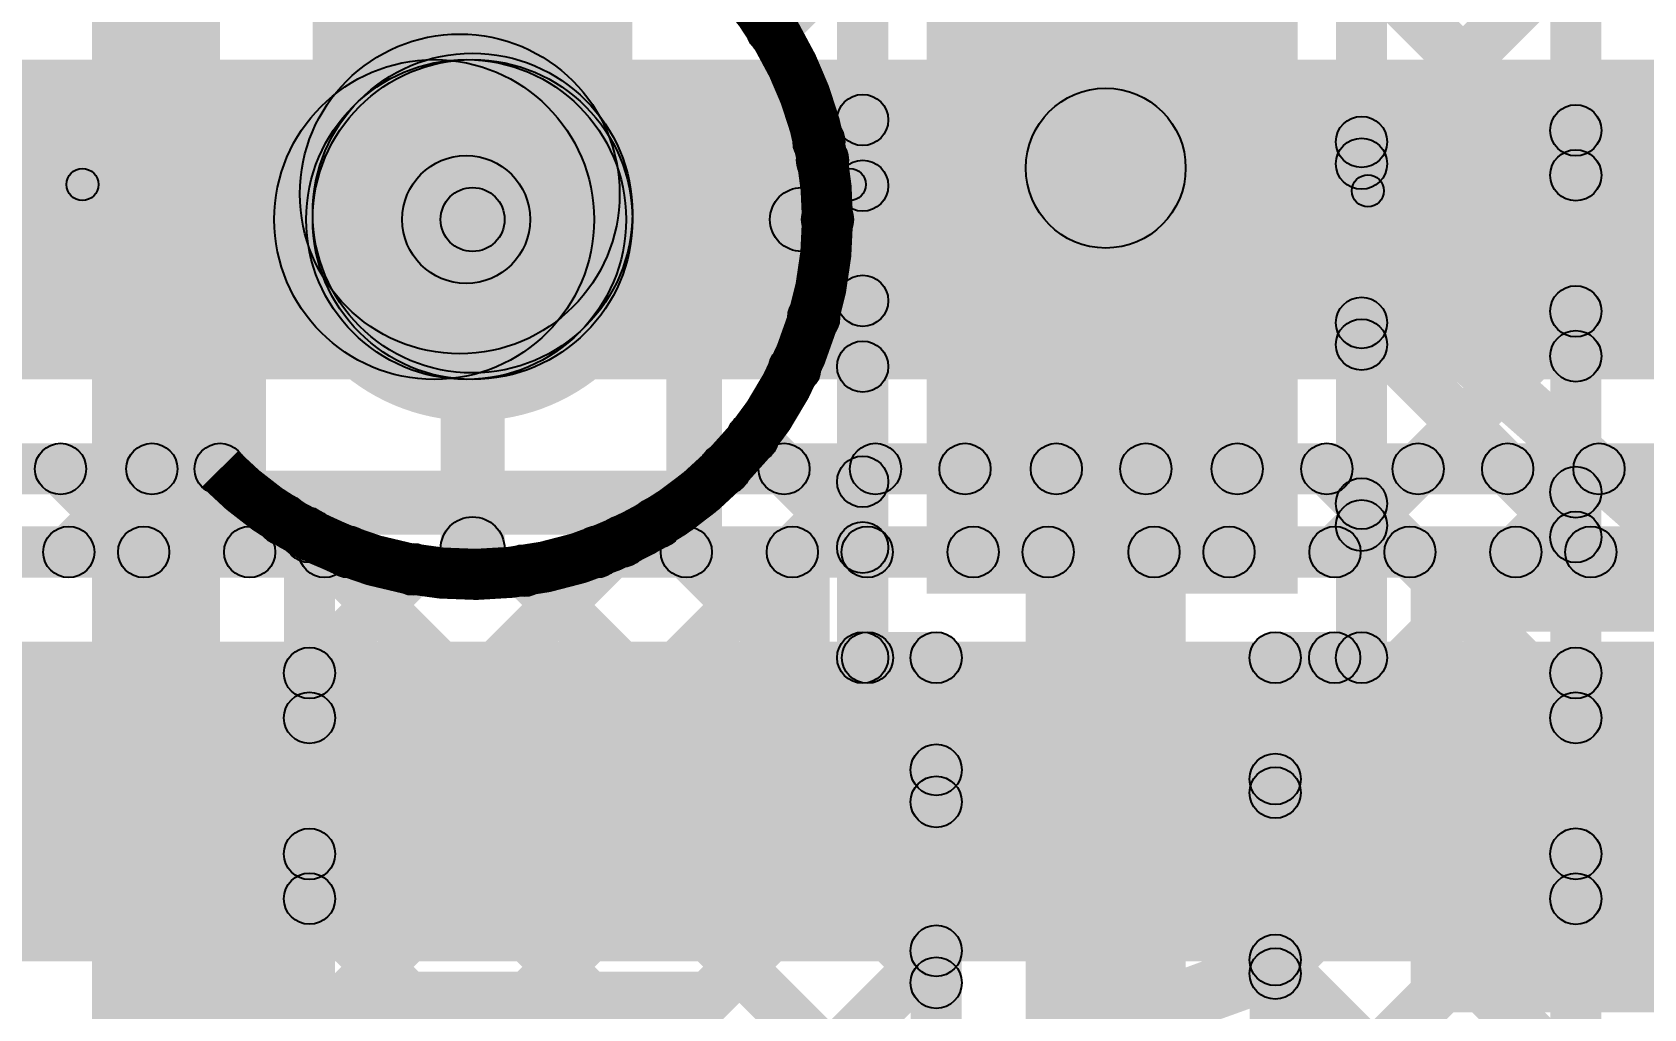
# Model space of a CAD drawing. Header units: millimetres. Extents: x 0.01 to 3.4, y 0.01 to 2.05.
# Drawn here: x 1.6301 to 1.8821, y 1.6626 to 1.8153 of the extents above; entities that cross this region are included whole.
import ezdxf

# ---------------------------------------------------------------- set-up
doc = ezdxf.new("R2010")
doc.units = ezdxf.units.MM
doc.header["$MEASUREMENT"] = 0
for name, color, linetype in [('BottomLayer', 5, 'Continuous'), ('TopLayer', 1, 'Continuous'), ('TopOverlay', 2, 'Continuous'), ('TopPaste', 8, 'Continuous'), ('TopSolder', 216, 'Continuous'), ('ViaHoleLayer', 16, 'Continuous')]:
    doc.layers.add(name, color=color, linetype=linetype)

# ---------------------------------------------------------------- blocks, each defined once
blk = doc.blocks.new('95293_401A06LF_3')
at = {"layer": 'TopLayer'}
blk.add_hatch(color=1, dxfattribs=at).paths.add_polyline_path([(0.025, 0.01004), (0.075, 0.01004), (0.075, -0.125), (0.025, -0.125)])
at = {"layer": 'TopOverlay'}
h = blk.add_hatch(color=2, dxfattribs=at)
edge = h.paths.add_edge_path()
edge.add_arc((-0.111, -0.065), 0.0025, 0, 360)
for points in [[(-0.111, -0.0675), (-0.111, -0.0625), (0.009, -0.0625), (0.009, -0.0675)], [(0.09, -0.0685), (0.09, -0.0635), (0.202, -0.0635), (0.202, -0.0685)]]:
    blk.add_hatch(color=2, dxfattribs=at).paths.add_polyline_path(points)
h = blk.add_hatch(color=2, dxfattribs=at)
edge = h.paths.add_edge_path()
edge.add_arc((0.009, -0.065), 0.0025, 0, 360)
h = blk.add_hatch(color=2, dxfattribs=at)
edge = h.paths.add_edge_path()
edge.add_arc((0.09, -0.066), 0.0025, 0, 360)
at = {"layer": 'TopPaste'}
blk.add_hatch(color=8, dxfattribs=at).paths.add_polyline_path([(0.025, 0.01004), (0.075, 0.01004), (0.075, -0.125), (0.025, -0.125)])
at = {"layer": 'TopSolder'}
blk.add_hatch(color=216, dxfattribs=at).paths.add_polyline_path([(0.021, 0.01404), (0.079, 0.01404), (0.079, -0.129), (0.021, -0.129)])
at = {"layer": 'TopOverlay'}
for centre in [(-0.111, -0.065), (0.009, -0.065), (0.09, -0.066)]:
    blk.add_circle(centre, 0.0025, dxfattribs=at)

msp = doc.modelspace()

# ---------------------------------------------------------------- hatches: boundary and pattern name
at = {"layer": 'BottomLayer'}
for points in [[(1.704, 1.786), (1.694, 1.786), (1.694, 1.8375), (1.704, 1.8375)], [(1.24633, 1.761), (1.24633, 1.811), (1.693, 1.811), (1.693, 1.761)], [(1.693, 1.761), (1.693, 1.811), (1.698, 1.811), (1.698, 1.761)], [(1.699, 1.761), (1.699, 1.811), (2.626, 1.811), (2.626, 1.761)], [(1.71068, 1.76832), (1.67532, 1.80368), (1.67932, 1.80768), (1.71468, 1.77232)], [(1.28581, 1.743), (1.28581, 1.751), (1.65952, 1.751), (1.65952, 1.743)], [(1.63175, 1.74417), (1.6374, 1.74983), (1.6504, 1.73683), (1.64475, 1.73117)], [(1.63869, 1.73117), (1.63303, 1.73683), (1.64603, 1.74983), (1.65169, 1.74417)], [(1.73848, 1.743), (1.73848, 1.751), (2.626, 1.751), (2.626, 1.743)], [(1.74488, 1.74417), (1.75054, 1.74983), (1.76354, 1.73683), (1.75788, 1.73117)], [(1.75182, 1.73117), (1.74617, 1.73683), (1.75917, 1.74983), (1.76482, 1.74417)], [(1.75182, 1.73117), (1.74617, 1.73683), (1.75917, 1.74983), (1.76482, 1.74417)], [(1.77317, 1.74417), (1.77883, 1.74983), (1.79183, 1.73683), (1.78617, 1.73117)], [(1.78011, 1.73117), (1.77445, 1.73683), (1.78745, 1.74983), (1.79311, 1.74417)], [(1.80145, 1.74417), (1.80711, 1.74983), (1.82011, 1.73683), (1.81445, 1.73117)], [(1.80839, 1.73117), (1.80274, 1.73683), (1.81574, 1.74983), (1.82139, 1.74417)], [(1.82974, 1.74417), (1.83539, 1.74983), (1.84839, 1.73683), (1.84274, 1.73117)], [(1.83668, 1.73117), (1.83102, 1.73683), (1.84402, 1.74983), (1.84968, 1.74417)], [(1.85802, 1.74417), (1.86368, 1.74983), (1.87668, 1.73683), (1.87102, 1.73117)], [(1.86496, 1.73117), (1.8593, 1.73683), (1.8723, 1.74983), (1.87796, 1.74417)], [(1.66697, 1.73117), (1.66131, 1.73683), (1.66645, 1.74196), (1.67211, 1.73631)], [(1.72501, 1.73576), (1.73067, 1.74142), (1.73526, 1.73683), (1.7296, 1.73117)], [(1.66993, 1.73427), (1.67559, 1.73993), (1.67869, 1.73683), (1.67303, 1.73117)], [(1.60643, 1.73), (1.60643, 1.738), (1.67961, 1.738), (1.67961, 1.73)], [(1.71839, 1.73), (1.71839, 1.738), (2.562, 1.738), (2.562, 1.73)], [(1.583, 1.67), (1.583, 1.72), (2.562, 1.72), (2.562, 1.67)]]:
    msp.add_hatch(color=5, dxfattribs=at).paths.add_polyline_path(points)
h = msp.add_hatch(color=5, dxfattribs=at)
edge = h.paths.add_edge_path()
edge.add_arc((1.699, 1.786), 0.0315, 0, 360)
h = msp.add_hatch(color=5, dxfattribs=at)
edge = h.paths.add_edge_path()
edge.add_arc((1.697, 1.79), 0.025, 0, 360)
h = msp.add_hatch(color=5, dxfattribs=at)
edge = h.paths.add_edge_path()
edge.add_arc((1.693, 1.786), 0.025, 0, 360)
h = msp.add_hatch(color=5, dxfattribs=at)
edge = h.paths.add_edge_path()
edge.add_arc((1.693, 1.786), 0.025, 0, 360)
h = msp.add_hatch(color=5, dxfattribs=at)
edge = h.paths.add_edge_path()
edge.add_arc((1.693, 1.786), 0.025, 0, 360)
h = msp.add_hatch(color=5, dxfattribs=at)
edge = h.paths.add_edge_path()
edge.add_arc((1.698, 1.786), 0.025, 0, 360)
h = msp.add_hatch(color=5, dxfattribs=at)
edge = h.paths.add_edge_path()
edge.add_arc((1.698, 1.786), 0.025, 0, 360)
h = msp.add_hatch(color=5, dxfattribs=at)
edge = h.paths.add_edge_path()
edge.add_arc((1.698, 1.786), 0.025, 0, 360)
h = msp.add_hatch(color=5, dxfattribs=at)
edge = h.paths.add_edge_path()
edge.add_arc((1.699, 1.786), 0.025, 0, 360)
h = msp.add_hatch(color=5, dxfattribs=at)
edge = h.paths.add_edge_path()
edge.add_arc((1.699, 1.786), 0.005, 0, 360)
h = msp.add_hatch(color=5, dxfattribs=at)
edge = h.paths.add_edge_path()
edge.add_arc((1.63458, 1.747), 0.004, 0, 360)
h = msp.add_hatch(color=5, dxfattribs=at)
edge = h.paths.add_edge_path()
edge.add_arc((1.64886, 1.747), 0.004, 0, 360)
h = msp.add_hatch(color=5, dxfattribs=at)
edge = h.paths.add_edge_path()
edge.add_arc((1.65952, 1.747), 0.004, 0, 360)
h = msp.add_hatch(color=5, dxfattribs=at)
edge = h.paths.add_edge_path()
edge.add_arc((1.65952, 1.747), 0.004, 0, 360)
h = msp.add_hatch(color=5, dxfattribs=at)
edge = h.paths.add_edge_path()
edge.add_arc((1.73848, 1.747), 0.004, 0, 360)
h = msp.add_hatch(color=5, dxfattribs=at)
edge = h.paths.add_edge_path()
edge.add_arc((1.73848, 1.747), 0.004, 0, 360)
h = msp.add_hatch(color=5, dxfattribs=at)
edge = h.paths.add_edge_path()
edge.add_arc((1.74771, 1.747), 0.004, 0, 360)
h = msp.add_hatch(color=5, dxfattribs=at)
edge = h.paths.add_edge_path()
edge.add_arc((1.762, 1.747), 0.004, 0, 360)
h = msp.add_hatch(color=5, dxfattribs=at)
edge = h.paths.add_edge_path()
edge.add_arc((1.762, 1.747), 0.004, 0, 360)
h = msp.add_hatch(color=5, dxfattribs=at)
edge = h.paths.add_edge_path()
edge.add_arc((1.776, 1.747), 0.004, 0, 360)
h = msp.add_hatch(color=5, dxfattribs=at)
edge = h.paths.add_edge_path()
edge.add_arc((1.79028, 1.747), 0.004, 0, 360)
h = msp.add_hatch(color=5, dxfattribs=at)
edge = h.paths.add_edge_path()
edge.add_arc((1.80428, 1.747), 0.004, 0, 360)
h = msp.add_hatch(color=5, dxfattribs=at)
edge = h.paths.add_edge_path()
edge.add_arc((1.81856, 1.747), 0.004, 0, 360)
h = msp.add_hatch(color=5, dxfattribs=at)
edge = h.paths.add_edge_path()
edge.add_arc((1.83257, 1.747), 0.004, 0, 360)
h = msp.add_hatch(color=5, dxfattribs=at)
edge = h.paths.add_edge_path()
edge.add_arc((1.84685, 1.747), 0.004, 0, 360)
h = msp.add_hatch(color=5, dxfattribs=at)
edge = h.paths.add_edge_path()
edge.add_arc((1.86085, 1.747), 0.004, 0, 360)
h = msp.add_hatch(color=5, dxfattribs=at)
edge = h.paths.add_edge_path()
edge.add_arc((1.87513, 1.747), 0.004, 0, 360)
h = msp.add_hatch(color=5, dxfattribs=at)
edge = h.paths.add_edge_path()
edge.add_arc((1.66928, 1.73913), 0.004, 0, 360)
h = msp.add_hatch(color=5, dxfattribs=at)
edge = h.paths.add_edge_path()
edge.add_arc((1.72784, 1.73859), 0.004, 0, 360)
h = msp.add_hatch(color=5, dxfattribs=at)
edge = h.paths.add_edge_path()
edge.add_arc((1.67276, 1.7371), 0.004, 0, 360)
h = msp.add_hatch(color=5, dxfattribs=at)
edge = h.paths.add_edge_path()
edge.add_arc((1.63586, 1.734), 0.004, 0, 360)
h = msp.add_hatch(color=5, dxfattribs=at)
edge = h.paths.add_edge_path()
edge.add_arc((1.64758, 1.734), 0.004, 0, 360)
h = msp.add_hatch(color=5, dxfattribs=at)
edge = h.paths.add_edge_path()
edge.add_arc((1.66414, 1.734), 0.004, 0, 360)
h = msp.add_hatch(color=5, dxfattribs=at)
edge = h.paths.add_edge_path()
edge.add_arc((1.67586, 1.734), 0.004, 0, 360)
h = msp.add_hatch(color=5, dxfattribs=at)
edge = h.paths.add_edge_path()
edge.add_arc((1.67961, 1.734), 0.004, 0, 360)
h = msp.add_hatch(color=5, dxfattribs=at)
edge = h.paths.add_edge_path()
edge.add_arc((1.67961, 1.734), 0.004, 0, 360)
h = msp.add_hatch(color=5, dxfattribs=at)
edge = h.paths.add_edge_path()
edge.add_arc((1.71839, 1.734), 0.004, 0, 360)
h = msp.add_hatch(color=5, dxfattribs=at)
edge = h.paths.add_edge_path()
edge.add_arc((1.71839, 1.734), 0.004, 0, 360)
h = msp.add_hatch(color=5, dxfattribs=at)
edge = h.paths.add_edge_path()
edge.add_arc((1.73243, 1.734), 0.004, 0, 360)
h = msp.add_hatch(color=5, dxfattribs=at)
edge = h.paths.add_edge_path()
edge.add_arc((1.749, 1.734), 0.004, 0, 360)
h = msp.add_hatch(color=5, dxfattribs=at)
edge = h.paths.add_edge_path()
edge.add_arc((1.749, 1.734), 0.004, 0, 360)
h = msp.add_hatch(color=5, dxfattribs=at)
edge = h.paths.add_edge_path()
edge.add_arc((1.76071, 1.734), 0.004, 0, 360)
h = msp.add_hatch(color=5, dxfattribs=at)
edge = h.paths.add_edge_path()
edge.add_arc((1.77728, 1.734), 0.004, 0, 360)
h = msp.add_hatch(color=5, dxfattribs=at)
edge = h.paths.add_edge_path()
edge.add_arc((1.789, 1.734), 0.004, 0, 360)
h = msp.add_hatch(color=5, dxfattribs=at)
edge = h.paths.add_edge_path()
edge.add_arc((1.80556, 1.734), 0.004, 0, 360)
h = msp.add_hatch(color=5, dxfattribs=at)
edge = h.paths.add_edge_path()
edge.add_arc((1.81728, 1.734), 0.004, 0, 360)
h = msp.add_hatch(color=5, dxfattribs=at)
edge = h.paths.add_edge_path()
edge.add_arc((1.83385, 1.734), 0.004, 0, 360)
h = msp.add_hatch(color=5, dxfattribs=at)
edge = h.paths.add_edge_path()
edge.add_arc((1.84557, 1.734), 0.004, 0, 360)
h = msp.add_hatch(color=5, dxfattribs=at)
edge = h.paths.add_edge_path()
edge.add_arc((1.86213, 1.734), 0.004, 0, 360)
h = msp.add_hatch(color=5, dxfattribs=at)
edge = h.paths.add_edge_path()
edge.add_arc((1.87385, 1.734), 0.004, 0, 360)
at = {"layer": 'TopLayer'}
for points in [[(1.724, 1.787), (1.674, 1.787), (1.674, 1.91396), (1.724, 1.91396)], [(1.764, 1.71748), (1.756, 1.71748), (1.756, 1.88052), (1.764, 1.88052)], [(1.842, 1.71748), (1.834, 1.71748), (1.834, 1.88052), (1.842, 1.88052)], [(1.6595, 1.5045), (1.6395, 1.5045), (1.6395, 1.8705), (1.6595, 1.8705)], [(1.74869, 1.81289), (1.74304, 1.81855), (1.75717, 1.83269), (1.76283, 1.82703)], [(1.8755, 1.564), (1.8675, 1.564), (1.8675, 1.83244), (1.8755, 1.83244)], [(1.84083, 1.79189), (1.83517, 1.79755), (1.86867, 1.83105), (1.87433, 1.82539)], [(1.83517, 1.82359), (1.84083, 1.82925), (1.87433, 1.79575), (1.86867, 1.79009)], [(1.71568, 1.76832), (1.68032, 1.80368), (1.68132, 1.80468), (1.71668, 1.76932)], [(1.75654, 1.79246), (1.75089, 1.79811), (1.75717, 1.8044), (1.76283, 1.79874)], [(1.84083, 1.76361), (1.83517, 1.76926), (1.86867, 1.80276), (1.87433, 1.79711)], [(1.75033, 1.7953), (1.75598, 1.80095), (1.76283, 1.79411), (1.75717, 1.78845)], [(1.83517, 1.79531), (1.84083, 1.80096), (1.87433, 1.76746), (1.86867, 1.76181)], [(1.8105, 1.471), (1.7855, 1.471), (1.7855, 1.79404), (1.8105, 1.79404)], [(1.699, 1.781), (1.699, 1.791), (1.7505, 1.791), (1.7505, 1.781)], [(1.704, 1.7345), (1.694, 1.7345), (1.694, 1.786), (1.704, 1.786)], [(1.75216, 1.75979), (1.7465, 1.76545), (1.75717, 1.77612), (1.76283, 1.77046)], [(1.84083, 1.73532), (1.83517, 1.74098), (1.86867, 1.77448), (1.87433, 1.76882)], [(1.74951, 1.76783), (1.75516, 1.77349), (1.76283, 1.76583), (1.75717, 1.76017)], [(1.83517, 1.76702), (1.84083, 1.77268), (1.87433, 1.73918), (1.86867, 1.73352)], [(1.73997, 1.74909), (1.74562, 1.75474), (1.76283, 1.73754), (1.75717, 1.73188)], [(1.67633, 1.65568), (1.67068, 1.66134), (1.75717, 1.74783), (1.76283, 1.74218)], [(1.67633, 1.65568), (1.67068, 1.66134), (1.75717, 1.74783), (1.76283, 1.74218)], [(1.82733, 1.69354), (1.82167, 1.6992), (1.86867, 1.7462), (1.87433, 1.74054)], [(1.83517, 1.73874), (1.84083, 1.74439), (1.87433, 1.71089), (1.86867, 1.70524)], [(1.72501, 1.73576), (1.73067, 1.74142), (1.77433, 1.69776), (1.76867, 1.6921)], [(1.67068, 1.73353), (1.67633, 1.73918), (1.77433, 1.64119), (1.76867, 1.63553)], [(1.6775, 1.529), (1.6695, 1.529), (1.6695, 1.73671), (1.6775, 1.73671)], [(1.67633, 1.68396), (1.67068, 1.68962), (1.71955, 1.7385), (1.72521, 1.73284)], [(1.67633, 1.71225), (1.67068, 1.71791), (1.68689, 1.73411), (1.69254, 1.72846)], [(1.70422, 1.72826), (1.70988, 1.73392), (1.77433, 1.66947), (1.76867, 1.66382)], [(1.76, 1.71348), (1.76, 1.72148), (1.7715, 1.72148), (1.7715, 1.71348)], [(1.8245, 1.71348), (1.8245, 1.72148), (1.838, 1.72148), (1.838, 1.71348)], [(1.67633, 1.6274), (1.67068, 1.63305), (1.75793, 1.72031), (1.76359, 1.71465)], [(1.83097, 1.71465), (1.83663, 1.72031), (1.87433, 1.68261), (1.86867, 1.67695)], [(1.7755, 1.471), (1.7675, 1.471), (1.7675, 1.71748), (1.7755, 1.71748)], [(1.8285, 1.48198), (1.8205, 1.48198), (1.8205, 1.71748), (1.8285, 1.71748)], [(1.82733, 1.66525), (1.82167, 1.67091), (1.86867, 1.71791), (1.87433, 1.71225)], [(1.67068, 1.70524), (1.67633, 1.7109), (1.77433, 1.6129), (1.76867, 1.60725)], [(1.67633, 1.59911), (1.67068, 1.60477), (1.76867, 1.70276), (1.77433, 1.69711)], [(1.82167, 1.69567), (1.82733, 1.70133), (1.87433, 1.65433), (1.86867, 1.64867)], [(1.82733, 1.63697), (1.82167, 1.64263), (1.86867, 1.68963), (1.87433, 1.68397)], [(1.67068, 1.67696), (1.67633, 1.68262), (1.77433, 1.58462), (1.76867, 1.57897)], [(1.67633, 1.57083), (1.67068, 1.57648), (1.76867, 1.67448), (1.77433, 1.66882)], [(1.82167, 1.66738), (1.82733, 1.67304), (1.87433, 1.62604), (1.86867, 1.62038)]]:
    msp.add_hatch(color=1, dxfattribs=at).paths.add_polyline_path(points)
h = msp.add_hatch(color=1, dxfattribs=at)
edge = h.paths.add_edge_path()
edge.add_arc((1.74587, 1.81572), 0.004, 0, 360)
h = msp.add_hatch(color=1, dxfattribs=at)
edge = h.paths.add_edge_path()
edge.add_arc((1.699, 1.786), 0.0315, 0, 360)
h = msp.add_hatch(color=1, dxfattribs=at)
edge = h.paths.add_edge_path()
edge.add_arc((1.699, 1.787), 0.025, 0, 360)
h = msp.add_hatch(color=1, dxfattribs=at)
edge = h.paths.add_edge_path()
edge.add_arc((1.699, 1.787), 0.025, 0, 360)
h = msp.add_hatch(color=1, dxfattribs=at)
edge = h.paths.add_edge_path()
edge.add_arc((1.698, 1.786), 0.025, 0, 360)
h = msp.add_hatch(color=1, dxfattribs=at)
edge = h.paths.add_edge_path()
edge.add_arc((1.76, 1.80157), 0.004, 0, 360)
h = msp.add_hatch(color=1, dxfattribs=at)
edge = h.paths.add_edge_path()
edge.add_arc((1.798, 1.79404), 0.0125, 0, 360)
h = msp.add_hatch(color=1, dxfattribs=at)
edge = h.paths.add_edge_path()
edge.add_arc((1.75316, 1.79813), 0.004, 0, 360)
h = msp.add_hatch(color=1, dxfattribs=at)
edge = h.paths.add_edge_path()
edge.add_arc((1.838, 1.79813), 0.004, 0, 360)
h = msp.add_hatch(color=1, dxfattribs=at)
edge = h.paths.add_edge_path()
edge.add_arc((1.8715, 1.79994), 0.004, 0, 360)
h = msp.add_hatch(color=1, dxfattribs=at)
edge = h.paths.add_edge_path()
edge.add_arc((1.75371, 1.79529), 0.004, 0, 360)
h = msp.add_hatch(color=1, dxfattribs=at)
edge = h.paths.add_edge_path()
edge.add_arc((1.838, 1.79472), 0.004, 0, 360)
h = msp.add_hatch(color=1, dxfattribs=at)
edge = h.paths.add_edge_path()
edge.add_arc((1.8715, 1.79292), 0.004, 0, 360)
h = msp.add_hatch(color=1, dxfattribs=at)
edge = h.paths.add_edge_path()
edge.add_arc((1.698, 1.786), 0.01, 0, 360)
h = msp.add_hatch(color=1, dxfattribs=at)
edge = h.paths.add_edge_path()
edge.add_arc((1.698, 1.786), 0.01, 0, 360)
h = msp.add_hatch(color=1, dxfattribs=at)
edge = h.paths.add_edge_path()
edge.add_arc((1.76, 1.79128), 0.004, 0, 360)
h = msp.add_hatch(color=1, dxfattribs=at)
edge = h.paths.add_edge_path()
edge.add_arc((1.699, 1.786), 0.005, 0, 360)
h = msp.add_hatch(color=1, dxfattribs=at)
edge = h.paths.add_edge_path()
edge.add_arc((1.699, 1.786), 0.005, 0, 360)
h = msp.add_hatch(color=1, dxfattribs=at)
edge = h.paths.add_edge_path()
edge.add_arc((1.7505, 1.786), 0.005, 0, 360)
h = msp.add_hatch(color=1, dxfattribs=at)
edge = h.paths.add_edge_path()
edge.add_arc((1.7545, 1.786), 0.004, 0, 360)
h = msp.add_hatch(color=1, dxfattribs=at)
edge = h.paths.add_edge_path()
edge.add_arc((1.7545, 1.786), 0.004, 0, 360)
h = msp.add_hatch(color=1, dxfattribs=at)
edge = h.paths.add_edge_path()
edge.add_arc((1.76, 1.77329), 0.004, 0, 360)
h = msp.add_hatch(color=1, dxfattribs=at)
edge = h.paths.add_edge_path()
edge.add_arc((1.75233, 1.77066), 0.004, 0, 360)
h = msp.add_hatch(color=1, dxfattribs=at)
edge = h.paths.add_edge_path()
edge.add_arc((1.8715, 1.77165), 0.004, 0, 360)
h = msp.add_hatch(color=1, dxfattribs=at)
edge = h.paths.add_edge_path()
edge.add_arc((1.838, 1.76985), 0.004, 0, 360)
h = msp.add_hatch(color=1, dxfattribs=at)
edge = h.paths.add_edge_path()
edge.add_arc((1.838, 1.76644), 0.004, 0, 360)
h = msp.add_hatch(color=1, dxfattribs=at)
edge = h.paths.add_edge_path()
edge.add_arc((1.74933, 1.76262), 0.004, 0, 360)
h = msp.add_hatch(color=1, dxfattribs=at)
edge = h.paths.add_edge_path()
edge.add_arc((1.76, 1.763), 0.004, 0, 360)
h = msp.add_hatch(color=1, dxfattribs=at)
edge = h.paths.add_edge_path()
edge.add_arc((1.8715, 1.76463), 0.004, 0, 360)
h = msp.add_hatch(color=1, dxfattribs=at)
edge = h.paths.add_edge_path()
edge.add_arc((1.7428, 1.75192), 0.004, 0, 360)
h = msp.add_hatch(color=1, dxfattribs=at)
edge = h.paths.add_edge_path()
edge.add_arc((1.76, 1.745), 0.004, 0, 360)
h = msp.add_hatch(color=1, dxfattribs=at)
edge = h.paths.add_edge_path()
edge.add_arc((1.76, 1.745), 0.004, 0, 360)
h = msp.add_hatch(color=1, dxfattribs=at)
edge = h.paths.add_edge_path()
edge.add_arc((1.8715, 1.74337), 0.004, 0, 360)
h = msp.add_hatch(color=1, dxfattribs=at)
edge = h.paths.add_edge_path()
edge.add_arc((1.838, 1.74157), 0.004, 0, 360)
h = msp.add_hatch(color=1, dxfattribs=at)
edge = h.paths.add_edge_path()
edge.add_arc((1.72784, 1.73859), 0.004, 0, 360)
h = msp.add_hatch(color=1, dxfattribs=at)
edge = h.paths.add_edge_path()
edge.add_arc((1.838, 1.73815), 0.004, 0, 360)
h = msp.add_hatch(color=1, dxfattribs=at)
edge = h.paths.add_edge_path()
edge.add_arc((1.6735, 1.73671), 0.004, 0, 360)
h = msp.add_hatch(color=1, dxfattribs=at)
edge = h.paths.add_edge_path()
edge.add_arc((1.6735, 1.73671), 0.004, 0, 360)
h = msp.add_hatch(color=1, dxfattribs=at)
edge = h.paths.add_edge_path()
edge.add_arc((1.6735, 1.73636), 0.004, 0, 360)
h = msp.add_hatch(color=1, dxfattribs=at)
edge = h.paths.add_edge_path()
edge.add_arc((1.699, 1.7345), 0.005, 0, 360)
h = msp.add_hatch(color=1, dxfattribs=at)
edge = h.paths.add_edge_path()
edge.add_arc((1.72238, 1.73567), 0.004, 0, 360)
h = msp.add_hatch(color=1, dxfattribs=at)
edge = h.paths.add_edge_path()
edge.add_arc((1.76, 1.73471), 0.004, 0, 360)
h = msp.add_hatch(color=1, dxfattribs=at)
edge = h.paths.add_edge_path()
edge.add_arc((1.8715, 1.73635), 0.004, 0, 360)
h = msp.add_hatch(color=1, dxfattribs=at)
edge = h.paths.add_edge_path()
edge.add_arc((1.68971, 1.73129), 0.004, 0, 360)
h = msp.add_hatch(color=1, dxfattribs=at)
edge = h.paths.add_edge_path()
edge.add_arc((1.70705, 1.73109), 0.004, 0, 360)
h = msp.add_hatch(color=1, dxfattribs=at)
edge = h.paths.add_edge_path()
edge.add_arc((1.76, 1.71748), 0.004, 0, 360)
h = msp.add_hatch(color=1, dxfattribs=at)
edge = h.paths.add_edge_path()
edge.add_arc((1.76, 1.71748), 0.004, 0, 360)
h = msp.add_hatch(color=1, dxfattribs=at)
edge = h.paths.add_edge_path()
edge.add_arc((1.76076, 1.71748), 0.004, 0, 360)
h = msp.add_hatch(color=1, dxfattribs=at)
edge = h.paths.add_edge_path()
edge.add_arc((1.7715, 1.71748), 0.004, 0, 360)
h = msp.add_hatch(color=1, dxfattribs=at)
edge = h.paths.add_edge_path()
edge.add_arc((1.7715, 1.71748), 0.004, 0, 360)
h = msp.add_hatch(color=1, dxfattribs=at)
edge = h.paths.add_edge_path()
edge.add_arc((1.8245, 1.71748), 0.004, 0, 360)
h = msp.add_hatch(color=1, dxfattribs=at)
edge = h.paths.add_edge_path()
edge.add_arc((1.8245, 1.71748), 0.004, 0, 360)
h = msp.add_hatch(color=1, dxfattribs=at)
edge = h.paths.add_edge_path()
edge.add_arc((1.8338, 1.71748), 0.004, 0, 360)
h = msp.add_hatch(color=1, dxfattribs=at)
edge = h.paths.add_edge_path()
edge.add_arc((1.838, 1.71748), 0.004, 0, 360)
h = msp.add_hatch(color=1, dxfattribs=at)
edge = h.paths.add_edge_path()
edge.add_arc((1.838, 1.71748), 0.004, 0, 360)
h = msp.add_hatch(color=1, dxfattribs=at)
edge = h.paths.add_edge_path()
edge.add_arc((1.6735, 1.71508), 0.004, 0, 360)
h = msp.add_hatch(color=1, dxfattribs=at)
edge = h.paths.add_edge_path()
edge.add_arc((1.8715, 1.71508), 0.004, 0, 360)
h = msp.add_hatch(color=1, dxfattribs=at)
edge = h.paths.add_edge_path()
edge.add_arc((1.6735, 1.70807), 0.004, 0, 360)
h = msp.add_hatch(color=1, dxfattribs=at)
edge = h.paths.add_edge_path()
edge.add_arc((1.8715, 1.70807), 0.004, 0, 360)
h = msp.add_hatch(color=1, dxfattribs=at)
edge = h.paths.add_edge_path()
edge.add_arc((1.7715, 1.69994), 0.004, 0, 360)
h = msp.add_hatch(color=1, dxfattribs=at)
edge = h.paths.add_edge_path()
edge.add_arc((1.8245, 1.6985), 0.004, 0, 360)
h = msp.add_hatch(color=1, dxfattribs=at)
edge = h.paths.add_edge_path()
edge.add_arc((1.7715, 1.69493), 0.004, 0, 360)
h = msp.add_hatch(color=1, dxfattribs=at)
edge = h.paths.add_edge_path()
edge.add_arc((1.8245, 1.69637), 0.004, 0, 360)
h = msp.add_hatch(color=1, dxfattribs=at)
edge = h.paths.add_edge_path()
edge.add_arc((1.6735, 1.68679), 0.004, 0, 360)
h = msp.add_hatch(color=1, dxfattribs=at)
edge = h.paths.add_edge_path()
edge.add_arc((1.8715, 1.6868), 0.004, 0, 360)
h = msp.add_hatch(color=1, dxfattribs=at)
edge = h.paths.add_edge_path()
edge.add_arc((1.6735, 1.67979), 0.004, 0, 360)
h = msp.add_hatch(color=1, dxfattribs=at)
edge = h.paths.add_edge_path()
edge.add_arc((1.8715, 1.67978), 0.004, 0, 360)
h = msp.add_hatch(color=1, dxfattribs=at)
edge = h.paths.add_edge_path()
edge.add_arc((1.7715, 1.67165), 0.004, 0, 360)
h = msp.add_hatch(color=1, dxfattribs=at)
edge = h.paths.add_edge_path()
edge.add_arc((1.8245, 1.67021), 0.004, 0, 360)
h = msp.add_hatch(color=1, dxfattribs=at)
edge = h.paths.add_edge_path()
edge.add_arc((1.8245, 1.66808), 0.004, 0, 360)
h = msp.add_hatch(color=1, dxfattribs=at)
edge = h.paths.add_edge_path()
edge.add_arc((1.7715, 1.66664), 0.004, 0, 360)
at = {"layer": 'ViaHoleLayer'}
h = msp.add_hatch(color=16, dxfattribs=at)
edge = h.paths.add_edge_path()
edge.add_arc((1.699, 1.786), 0.01575, 0, 360)

# ---------------------------------------------------------------- linework, layer by layer
at = {"layer": 'BottomLayer', "const_width": 0.008}
for points in [[(1.67961, 1.734, -0.109102), (1.65952, 1.747)], [(1.73848, 1.747, -0.109102), (1.71839, 1.734)]]:
    msp.add_lwpolyline(points, format="xyb", dxfattribs=at)
at = {"layer": 'BottomLayer'}
for centre, radius in [((1.697, 1.79), 0.025), ((1.693, 1.786), 0.025), ((1.693, 1.786), 0.025), ((1.693, 1.786), 0.025), ((1.698, 1.786), 0.025), ((1.698, 1.786), 0.025), ((1.698, 1.786), 0.025), ((1.699, 1.786), 0.025), ((1.699, 1.786), 0.005), ((1.63458, 1.747), 0.004), ((1.64886, 1.747), 0.004), ((1.65952, 1.747), 0.004), ((1.65952, 1.747), 0.004), ((1.73848, 1.747), 0.004), ((1.73848, 1.747), 0.004), ((1.74771, 1.747), 0.004), ((1.762, 1.747), 0.004), ((1.762, 1.747), 0.004), ((1.776, 1.747), 0.004), ((1.79028, 1.747), 0.004), ((1.80428, 1.747), 0.004), ((1.81856, 1.747), 0.004), ((1.83257, 1.747), 0.004), ((1.84685, 1.747), 0.004), ((1.86085, 1.747), 0.004), ((1.87513, 1.747), 0.004), ((1.66928, 1.73913), 0.004), ((1.72784, 1.73859), 0.004), ((1.67276, 1.7371), 0.004), ((1.63586, 1.734), 0.004), ((1.64758, 1.734), 0.004), ((1.66414, 1.734), 0.004), ((1.67586, 1.734), 0.004), ((1.67961, 1.734), 0.004), ((1.67961, 1.734), 0.004), ((1.71839, 1.734), 0.004), ((1.71839, 1.734), 0.004), ((1.73243, 1.734), 0.004), ((1.749, 1.734), 0.004), ((1.749, 1.734), 0.004), ((1.76071, 1.734), 0.004), ((1.77728, 1.734), 0.004), ((1.789, 1.734), 0.004), ((1.80556, 1.734), 0.004), ((1.81728, 1.734), 0.004), ((1.83385, 1.734), 0.004), ((1.84557, 1.734), 0.004), ((1.86213, 1.734), 0.004), ((1.87385, 1.734), 0.004)]:
    msp.add_circle(centre, radius, dxfattribs=at)
at = {"layer": 'TopLayer', "const_width": 0.008}
for points in [[(1.74086, 1.82244, -0.181028), (1.7545, 1.786)], [(1.7545, 1.786, -0.562034), (1.6735, 1.73671)]]:
    msp.add_lwpolyline(points, format="xyb", dxfattribs=at)
at = {"layer": 'TopLayer'}
for centre, radius in [((1.74587, 1.81572), 0.004), ((1.699, 1.787), 0.025), ((1.699, 1.787), 0.025), ((1.698, 1.786), 0.025), ((1.76, 1.80157), 0.004), ((1.798, 1.79404), 0.0125), ((1.75316, 1.79813), 0.004), ((1.838, 1.79813), 0.004), ((1.8715, 1.79994), 0.004), ((1.75371, 1.79529), 0.004), ((1.838, 1.79472), 0.004), ((1.8715, 1.79292), 0.004), ((1.698, 1.786), 0.01), ((1.698, 1.786), 0.01), ((1.76, 1.79128), 0.004), ((1.699, 1.786), 0.005), ((1.699, 1.786), 0.005), ((1.7505, 1.786), 0.005), ((1.7545, 1.786), 0.004), ((1.7545, 1.786), 0.004), ((1.76, 1.77329), 0.004), ((1.75233, 1.77066), 0.004), ((1.8715, 1.77165), 0.004), ((1.838, 1.76985), 0.004), ((1.838, 1.76644), 0.004), ((1.74933, 1.76262), 0.004), ((1.76, 1.763), 0.004), ((1.8715, 1.76463), 0.004), ((1.7428, 1.75192), 0.004), ((1.76, 1.745), 0.004), ((1.76, 1.745), 0.004), ((1.8715, 1.74337), 0.004), ((1.838, 1.74157), 0.004), ((1.72784, 1.73859), 0.004), ((1.838, 1.73815), 0.004), ((1.6735, 1.73671), 0.004), ((1.6735, 1.73671), 0.004), ((1.6735, 1.73636), 0.004), ((1.699, 1.7345), 0.005), ((1.72238, 1.73567), 0.004), ((1.76, 1.73471), 0.004), ((1.8715, 1.73635), 0.004), ((1.68971, 1.73129), 0.004), ((1.70705, 1.73109), 0.004), ((1.76, 1.71748), 0.004), ((1.76, 1.71748), 0.004), ((1.76076, 1.71748), 0.004), ((1.7715, 1.71748), 0.004), ((1.7715, 1.71748), 0.004), ((1.8245, 1.71748), 0.004), ((1.8245, 1.71748), 0.004), ((1.8338, 1.71748), 0.004), ((1.838, 1.71748), 0.004), ((1.838, 1.71748), 0.004), ((1.6735, 1.71508), 0.004), ((1.8715, 1.71508), 0.004), ((1.6735, 1.70807), 0.004), ((1.8715, 1.70807), 0.004), ((1.7715, 1.69994), 0.004), ((1.8245, 1.6985), 0.004), ((1.7715, 1.69493), 0.004), ((1.8245, 1.69637), 0.004), ((1.6735, 1.68679), 0.004), ((1.8715, 1.6868), 0.004), ((1.6735, 1.67979), 0.004), ((1.8715, 1.67978), 0.004), ((1.7715, 1.67165), 0.004), ((1.8245, 1.67021), 0.004), ((1.8245, 1.66808), 0.004), ((1.7715, 1.66664), 0.004)]:
    msp.add_circle(centre, radius, dxfattribs=at)

# ---------------------------------------------------------------- block references
msp.add_blockref('95293_401A06LF_3', (1.749, 1.85648))

# ---------------------------------------------------------------- texts
at = {"layer": 'TopOverlay'}
for s, p in [('DATA', (1.826, 1.52635)), ('GND', (1.738, 1.56749)), ('CLK', (1.92571, 1.576))]:
    msp.add_text(s, height=0.08, rotation=90, dxfattribs=at).set_placement(p)

doc.saveas('drawing.dxf')
